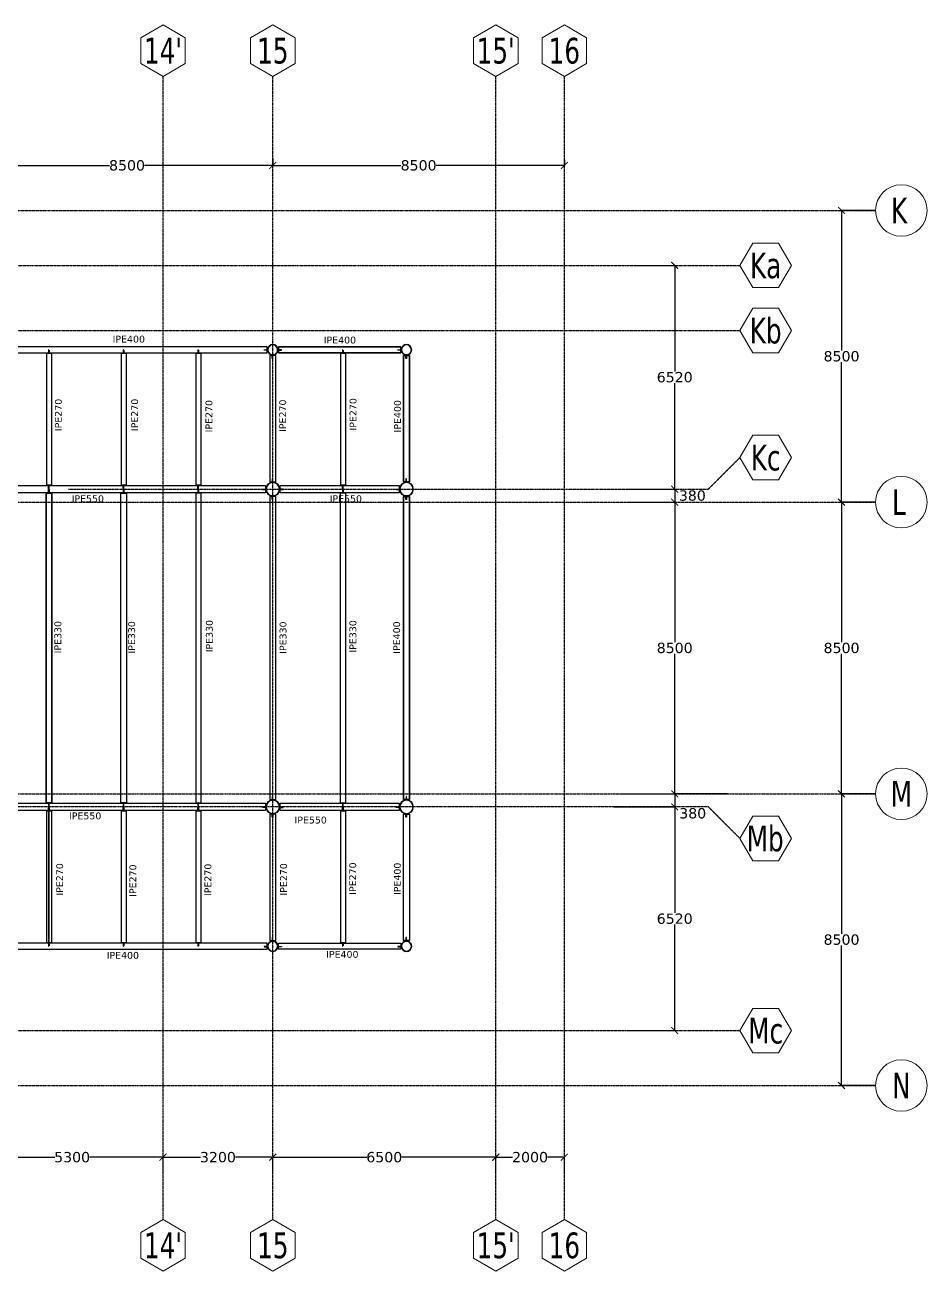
# Model space of a CAD drawing. Header units: millimetres. Extents: x -12345 to 95575, y -10708 to 31862.
# Drawn here: x 69274 to 95575, y -5407 to 30907 of the extents above; entities that cross this region are included whole.
import ezdxf
from ezdxf.enums import TextEntityAlignment as Align

# ---------------------------------------------------------------- set-up
doc = ezdxf.new("R2010")
doc.units = ezdxf.units.MM
doc.header["$LTSCALE"] = 0.95
doc.linetypes.add('DXK_LINE_DOT3', pattern=[5.9187, 2.979, -0.9799, 0.9799, -0.9799])
for name, color, linetype in [('A_ALMA', 255, 'Continuous'), ('COTAS', 8, 'Continuous'), ('HCB-EJES', 1, 'Continuous'), ('HCB-ROTULOS', 2, 'Continuous')]:
    doc.layers.add(name, color=color, linetype=linetype)
for name, color, linetype, lineweight in [('E_COLUMNAS-1', 1, 'Continuous', 25), ('E_COLUMNAS-3', 1, 'Continuous', 35), ('E_TEXTO', 3, 'Continuous', 9), ('HCB_EJES', 1, 'DXK_LINE_DOT3', 9), ('HCB_VIGAS', 4, 'Continuous', 25)]:
    doc.layers.add(name, color=color, linetype=linetype, lineweight=lineweight)
doc.styles.add('VERDANA', font='verdana.ttf')
doc.dimstyles.new('1.125', dxfattribs={"dimscale": 0, "dimtxt": 300, "dimasz": 200, "dimexe": 4, "dimexo": 4, "dimgap": 15, "dimtad": 0, "dimdec": 0, "dimzin": 4, "dimdsep": 46, "dimtxsty": 'VERDANA', "dimblk": 'ARCHTICK', "dimcen": -10, "dimclrd": 256, "dimclrt": 3, "dimadec": 0, "dimazin": 0, "dimtfac": 1, "dimtdec": 0, "dimtmove": 2, "dimatfit": 0, "dimldrblk": 'OBLIQUE', "dimfxl": 0.05, "dimtolj": 1, "dimtzin": 0, "dimarcsym": 0})

# ---------------------------------------------------------------- blocks, each defined once
blk = doc.blocks.new('EST_SCM_COLUMNA-METALICA-SECCION-CIRCULAR - EST_SCM_COLUMNA-TUBULAR-CIRCULAR_PTEØ_12__e_10_3mm-V36-_22_00m_N_E_-NIVEL-6 DOC')
at = {"layer": 'E_COLUMNAS-1'}
for radius, start, end in [(0.152, 0, 180), (0.152, 180, 0), (0.142, 360, 180), (0.142, 180, 360)]:
    blk.add_arc((0, 0), radius, start, end, dxfattribs=at)
blk = doc.blocks.new('EST_SCM_COLUMNA-METALICA-SECCION-CIRCULAR - EST_SCM_COLUMNA-TUBULAR-CIRCULAR_PTEØ_12__e_10_3mm-V26-_22_00m_N_E_-NIVEL-6 DOC')
at = {"layer": 'E_COLUMNAS-1'}
for radius, start, end in [(0.152, 360, 180), (0.152, 180, 360), (0.142, 0, 180), (0.142, 180, 0)]:
    blk.add_arc((0, 0), radius, start, end, dxfattribs=at)
blk = doc.blocks.new('EST_SCM_COLUMNA-METALICA-SECCION-CIRCULAR - EST_SCM_COLUMNA-TUBULAR-CIRCULAR_PTEØ_16__e_12_7mm-V37-_22_00m_N_E_-NIVEL-6 DOC')
at = {"layer": 'E_COLUMNAS-1'}
for radius, start, end in [(0.203, 0, 180), (0.203, 180, 0), (0.191, 360, 180), (0.191, 180, 360)]:
    blk.add_arc((0, 0), radius, start, end, dxfattribs=at)
blk = doc.blocks.new('EST_SCM_COLUMNA-METALICA-SECCION-CIRCULAR - EST_SCM_COLUMNA-TUBULAR-CIRCULAR_PTEØ_12__e_10_3mm-V29-_22_00m_N_E_-NIVEL-6 DOC')
at = {"layer": 'E_COLUMNAS-1'}
for radius, start, end in [(0.152, 0, 180), (0.142, 360, 180), (0.142, 180, 360), (0.152, 294.6993, 0), (0.152, 180, 294.5455)]:
    blk.add_arc((0, 0), radius, start, end, dxfattribs=at)
blk = doc.blocks.new('EST_SCM_COLUMNA-METALICA-SECCION-CIRCULAR - EST_SCM_COLUMNA-TUBULAR-CIRCULAR_PTEØ_16__e_12_7mm-V38-_22_00m_N_E_-NIVEL-6 DOC')
at = {"layer": 'E_COLUMNAS-1'}
for radius, start, end in [(0.203, 0, 180), (0.203, 180, 0), (0.191, 360, 180), (0.191, 180, 360)]:
    blk.add_arc((0, 0), radius, start, end, dxfattribs=at)
blk = doc.blocks.new('_ArchTick')
at = {"color": 0, "linetype": 'ByBlock', "const_width": 0.15}
blk.add_lwpolyline([(-0.5, -0.5), (0.5, 0.5)], dxfattribs=at)
blk = doc.blocks.new('*D133')
at = {"layer": 'COTAS', "color": 0, "lineweight": -2, "transparency": 16777216}
for p, q in [((68000, 27001), (68000, 26809)), ((76500, 27007), (76500, 26809))]:
    blk.add_line(p, q, dxfattribs=at)
at = {"layer": 'COTAS', "lineweight": -2, "transparency": 16777216}
for p, q in [((68000, 26813), (71736, 26813)), ((76500, 26813), (72764, 26813))]:
    blk.add_line(p, q, dxfattribs=at)
at = {"layer": 'Defpoints', "color": 0, "transparency": 16777216}
for p in [(68000, 27005), (76500, 27011), (76500, 26813)]:
    blk.add_point(p, dxfattribs=at)
at = {"layer": 'COTAS', "lineweight": -2, "transparency": 16777216, "xscale": 200, "yscale": 200, "zscale": 200, "rotation": 180}
blk.add_blockref('_ArchTick', (68000, 26813), dxfattribs=at)
at = {"layer": 'COTAS', "lineweight": -2, "transparency": 16777216, "xscale": 200, "yscale": 200, "zscale": 200}
blk.add_blockref('_ArchTick', (76500, 26813), dxfattribs=at)
at = {"layer": 'COTAS', "color": 3, "transparency": 16777216, "insert": (72250, 26813), "char_height": 300, "attachment_point": 5, "style": 'VERDANA'}
blk.add_mtext('\\A1;8500', dxfattribs=at)
blk = doc.blocks.new('_Oblique')
at = {"color": 0, "linetype": 'ByBlock', "lineweight": -2}
blk.add_line((-0.5, -0.5), (0.5, 0.5), dxfattribs=at)
blk = doc.blocks.new('*D134')
at = {"layer": 'COTAS', "color": 0, "lineweight": -2, "transparency": 16777216}
for p, q in [((76500, 26976), (76500, 26809)), ((85000, 26976), (85000, 26809))]:
    blk.add_line(p, q, dxfattribs=at)
at = {"layer": 'COTAS', "lineweight": -2, "transparency": 16777216}
for p, q in [((76500, 26813), (80236, 26813)), ((85000, 26813), (81264, 26813))]:
    blk.add_line(p, q, dxfattribs=at)
at = {"layer": 'Defpoints', "color": 0, "transparency": 16777216}
for p in [(76500, 26980), (85000, 26980), (85000, 26813)]:
    blk.add_point(p, dxfattribs=at)
at = {"layer": 'COTAS', "lineweight": -2, "transparency": 16777216, "xscale": 200, "yscale": 200, "zscale": 200, "rotation": 180}
blk.add_blockref('_ArchTick', (76500, 26813), dxfattribs=at)
at = {"layer": 'COTAS', "lineweight": -2, "transparency": 16777216, "xscale": 200, "yscale": 200, "zscale": 200}
blk.add_blockref('_ArchTick', (85000, 26813), dxfattribs=at)
at = {"layer": 'COTAS', "color": 3, "transparency": 16777216, "insert": (80750, 26813), "char_height": 300, "attachment_point": 5, "style": 'VERDANA'}
blk.add_mtext('\\A1;8500', dxfattribs=at)
blk = doc.blocks.new('*D138')
at = {"layer": 'COTAS', "color": 0, "lineweight": -2, "transparency": 16777216}
for p, q in [((87060, 23900), (88221, 23900)), ((87163, 17380), (88221, 17380))]:
    blk.add_line(p, q, dxfattribs=at)
at = {"layer": 'COTAS', "lineweight": -2, "transparency": 16777216}
for p, q in [((88217, 23900), (88217, 20811)), ((88217, 17380), (88217, 20469))]:
    blk.add_line(p, q, dxfattribs=at)
at = {"layer": 'Defpoints', "color": 0, "transparency": 16777216}
for p in [(87056, 23900), (88217, 23900), (87159, 17380)]:
    blk.add_point(p, dxfattribs=at)
at = {"layer": 'COTAS', "lineweight": -2, "transparency": 16777216, "xscale": 200, "yscale": 200, "zscale": 200}
for p, rotation in [((88217, 23900), 90), ((88217, 17380), 270)]:
    blk.add_blockref('_ArchTick', p, dxfattribs=dict(at, rotation=rotation))
at = {"layer": 'COTAS', "color": 3, "transparency": 16777216, "insert": (88217, 20640), "char_height": 300, "attachment_point": 5, "rotation": 0.1, "style": 'VERDANA'}
blk.add_mtext('\\A1;6520', dxfattribs=at)
blk = doc.blocks.new('*D147')
at = {"layer": 'COTAS', "color": 0, "lineweight": -2, "transparency": 16777216}
for p, q in [((68000, -2507), (68000, -2085)), ((73300, -2507), (73300, -2085))]:
    blk.add_line(p, q, dxfattribs=at)
at = {"layer": 'COTAS', "lineweight": -2, "transparency": 16777216}
for p, q in [((68000, -2089), (70143, -2089)), ((73300, -2089), (71157, -2089))]:
    blk.add_line(p, q, dxfattribs=at)
at = {"layer": 'Defpoints', "color": 0, "transparency": 16777216}
for p in [(68000, -2089), (68000, -2511), (73300, -2511)]:
    blk.add_point(p, dxfattribs=at)
at = {"layer": 'COTAS', "lineweight": -2, "transparency": 16777216, "xscale": 200, "yscale": 200, "zscale": 200, "rotation": 180}
blk.add_blockref('_ArchTick', (68000, -2089), dxfattribs=at)
at = {"layer": 'COTAS', "lineweight": -2, "transparency": 16777216, "xscale": 200, "yscale": 200, "zscale": 200}
blk.add_blockref('_ArchTick', (73300, -2089), dxfattribs=at)
at = {"layer": 'COTAS', "color": 3, "transparency": 16777216, "insert": (70650, -2089), "char_height": 300, "attachment_point": 5, "style": 'VERDANA'}
blk.add_mtext('\\A1;5300', dxfattribs=at)
blk = doc.blocks.new('*D148')
at = {"layer": 'COTAS', "color": 0, "lineweight": -2, "transparency": 16777216}
for p, q in [((76500, -2507), (76500, -2085)), ((83000, -2507), (83000, -2085))]:
    blk.add_line(p, q, dxfattribs=at)
at = {"layer": 'COTAS', "lineweight": -2, "transparency": 16777216}
for p, q in [((76500, -2089), (79238, -2089)), ((83000, -2089), (80262, -2089))]:
    blk.add_line(p, q, dxfattribs=at)
at = {"layer": 'Defpoints', "color": 0, "transparency": 16777216}
for p in [(76500, -2089), (76500, -2511), (83000, -2511)]:
    blk.add_point(p, dxfattribs=at)
at = {"layer": 'COTAS', "lineweight": -2, "transparency": 16777216, "xscale": 200, "yscale": 200, "zscale": 200, "rotation": 180}
blk.add_blockref('_ArchTick', (76500, -2089), dxfattribs=at)
at = {"layer": 'COTAS', "lineweight": -2, "transparency": 16777216, "xscale": 200, "yscale": 200, "zscale": 200}
blk.add_blockref('_ArchTick', (83000, -2089), dxfattribs=at)
at = {"layer": 'COTAS', "color": 3, "transparency": 16777216, "insert": (79750, -2089), "char_height": 300, "attachment_point": 5, "style": 'VERDANA'}
blk.add_mtext('\\A1;6500', dxfattribs=at)
blk = doc.blocks.new('*D151')
at = {"layer": 'COTAS', "color": 0, "lineweight": -2, "transparency": 16777216}
for p, q in [((87042, 8120), (88221, 8120)), ((86861, 1600), (88221, 1600))]:
    blk.add_line(p, q, dxfattribs=at)
at = {"layer": 'COTAS', "lineweight": -2, "transparency": 16777216}
for p, q in [((88217, 8120), (88217, 5031)), ((88217, 1600), (88217, 4689))]:
    blk.add_line(p, q, dxfattribs=at)
at = {"layer": 'Defpoints', "color": 0, "transparency": 16777216}
for p in [(87038, 8120), (88217, 8120), (86857, 1600)]:
    blk.add_point(p, dxfattribs=at)
at = {"layer": 'COTAS', "lineweight": -2, "transparency": 16777216, "xscale": 200, "yscale": 200, "zscale": 200}
for p, rotation in [((88217, 8120), 90), ((88217, 1600), 270)]:
    blk.add_blockref('_ArchTick', p, dxfattribs=dict(at, rotation=rotation))
at = {"layer": 'COTAS', "color": 3, "transparency": 16777216, "insert": (88217, 4860), "char_height": 300, "attachment_point": 5, "rotation": 0.1, "style": 'VERDANA'}
blk.add_mtext('\\A1;6520', dxfattribs=at)
blk = doc.blocks.new('*D152')
at = {"layer": 'COTAS', "color": 0, "lineweight": -2, "transparency": 16777216}
for p, q in [((86933, 17000), (88221, 17000)), ((89761, 8500), (88213, 8500))]:
    blk.add_line(p, q, dxfattribs=at)
at = {"layer": 'COTAS', "lineweight": -2, "transparency": 16777216}
for p, q in [((88217, 17000), (88217, 12922)), ((88217, 8500), (88217, 12578))]:
    blk.add_line(p, q, dxfattribs=at)
at = {"layer": 'Defpoints', "color": 0, "transparency": 16777216}
for p in [(86929, 17000), (88217, 17000), (89765, 8500)]:
    blk.add_point(p, dxfattribs=at)
at = {"layer": 'COTAS', "lineweight": -2, "transparency": 16777216, "xscale": 200, "yscale": 200, "zscale": 200}
for p, rotation in [((88217, 17000), 90), ((88217, 8500), 270)]:
    blk.add_blockref('_ArchTick', p, dxfattribs=dict(at, rotation=rotation))
at = {"layer": 'COTAS', "color": 3, "transparency": 16777216, "insert": (88217, 12750), "char_height": 300, "attachment_point": 5, "rotation": 0.1, "style": 'VERDANA'}
blk.add_mtext('\\A1;8500', dxfattribs=at)
blk = doc.blocks.new('*D153')
at = {"layer": 'COTAS', "color": 0, "lineweight": -2, "transparency": 16777216}
for p, q in [((86674, 8500), (88221, 8500)), ((86446, 8120), (88221, 8120))]:
    blk.add_line(p, q, dxfattribs=at)
at = {"layer": 'COTAS', "lineweight": -2, "transparency": 16777216}
for p, q in [((88217, 8500), (88217, 8700)), ((88217, 8500), (88217, 8120)), ((88217, 8120), (88217, 7920))]:
    blk.add_line(p, q, dxfattribs=at)
at = {"layer": 'Defpoints', "color": 0, "transparency": 16777216}
for p in [(86670, 8500), (86442, 8120), (88217, 8120)]:
    blk.add_point(p, dxfattribs=at)
at = {"layer": 'COTAS', "lineweight": -2, "transparency": 16777216, "xscale": 200, "yscale": 200, "zscale": 200}
for p, rotation in [((88217, 8500), 270), ((88217, 8120), 90)]:
    blk.add_blockref('_ArchTick', p, dxfattribs=dict(at, rotation=rotation))
at = {"layer": 'COTAS', "color": 3, "transparency": 16777216, "insert": (88742, 7931), "char_height": 300, "attachment_point": 5, "rotation": 0.1, "style": 'VERDANA'}
blk.add_mtext('\\A1;380', dxfattribs=at)
blk = doc.blocks.new('*D154')
at = {"layer": 'COTAS', "color": 0, "lineweight": -2, "transparency": 16777216}
for p, q in [((73300, -2507), (73300, -2085)), ((76500, -2507), (76500, -2085))]:
    blk.add_line(p, q, dxfattribs=at)
at = {"layer": 'COTAS', "lineweight": -2, "transparency": 16777216}
for p, q in [((73300, -2089), (74391, -2089)), ((76500, -2089), (75409, -2089))]:
    blk.add_line(p, q, dxfattribs=at)
at = {"layer": 'Defpoints', "color": 0, "transparency": 16777216}
for p in [(76500, -2089), (73300, -2511), (76500, -2511)]:
    blk.add_point(p, dxfattribs=at)
at = {"layer": 'COTAS', "lineweight": -2, "transparency": 16777216, "xscale": 200, "yscale": 200, "zscale": 200, "rotation": 180}
blk.add_blockref('_ArchTick', (73300, -2089), dxfattribs=at)
at = {"layer": 'COTAS', "lineweight": -2, "transparency": 16777216, "xscale": 200, "yscale": 200, "zscale": 200}
blk.add_blockref('_ArchTick', (76500, -2089), dxfattribs=at)
at = {"layer": 'COTAS', "color": 3, "transparency": 16777216, "insert": (74900, -2089), "char_height": 300, "attachment_point": 5, "style": 'VERDANA'}
blk.add_mtext('\\A1;3200', dxfattribs=at)
blk = doc.blocks.new('*D155')
at = {"layer": 'COTAS', "color": 0, "lineweight": -2, "transparency": 16777216}
for p, q in [((83000, -2507), (83000, -2085)), ((85000, -2507), (85000, -2085))]:
    blk.add_line(p, q, dxfattribs=at)
at = {"layer": 'COTAS', "lineweight": -2, "transparency": 16777216}
for p, q in [((83000, -2089), (83490, -2089)), ((85000, -2089), (84510, -2089))]:
    blk.add_line(p, q, dxfattribs=at)
at = {"layer": 'Defpoints', "color": 0, "transparency": 16777216}
for p in [(85000, -2089), (83000, -2511), (85000, -2511)]:
    blk.add_point(p, dxfattribs=at)
at = {"layer": 'COTAS', "lineweight": -2, "transparency": 16777216, "xscale": 200, "yscale": 200, "zscale": 200, "rotation": 180}
blk.add_blockref('_ArchTick', (83000, -2089), dxfattribs=at)
at = {"layer": 'COTAS', "lineweight": -2, "transparency": 16777216, "xscale": 200, "yscale": 200, "zscale": 200}
blk.add_blockref('_ArchTick', (85000, -2089), dxfattribs=at)
at = {"layer": 'COTAS', "color": 3, "transparency": 16777216, "insert": (84000, -2089), "char_height": 300, "attachment_point": 5, "style": 'VERDANA'}
blk.add_mtext('\\A1;2000', dxfattribs=at)
blk = doc.blocks.new('*D157')
at = {"layer": 'COTAS', "color": 0, "lineweight": -2, "transparency": 16777216}
for p, q in [((86784, 17380), (88221, 17380)), ((87322, 17000), (88221, 17000))]:
    blk.add_line(p, q, dxfattribs=at)
at = {"layer": 'COTAS', "lineweight": -2, "transparency": 16777216}
blk.add_line((88217, 17380), (88217, 17000), dxfattribs=at)
at = {"layer": 'Defpoints', "color": 0, "transparency": 16777216}
for p in [(86780, 17380), (87318, 17000), (88217, 17000)]:
    blk.add_point(p, dxfattribs=at)
at = {"layer": 'COTAS', "lineweight": -2, "transparency": 16777216, "xscale": 200, "yscale": 200, "zscale": 200}
for p, rotation in [((88217, 17380), 90), ((88217, 17000), 270)]:
    blk.add_blockref('_ArchTick', p, dxfattribs=dict(at, rotation=rotation))
at = {"layer": 'COTAS', "color": 3, "transparency": 16777216, "insert": (88731, 17190), "char_height": 300, "attachment_point": 5, "rotation": 0.1, "style": 'VERDANA'}
blk.add_mtext('\\A1;380', dxfattribs=at)
blk = doc.blocks.new('*D161')
at = {"layer": 'COTAS', "color": 0, "lineweight": -2, "transparency": 16777216}
for p, q in [((94071, 25500), (93077, 25500)), ((94071, 17000), (93077, 17000))]:
    blk.add_line(p, q, dxfattribs=at)
at = {"layer": 'COTAS', "lineweight": -2, "transparency": 16777216}
for p, q in [((93081, 25500), (93081, 21422)), ((93081, 17000), (93081, 21078))]:
    blk.add_line(p, q, dxfattribs=at)
at = {"layer": 'Defpoints', "color": 0, "transparency": 16777216}
for p in [(93081, 25500), (94075, 25500), (94075, 17000)]:
    blk.add_point(p, dxfattribs=at)
at = {"layer": 'COTAS', "lineweight": -2, "transparency": 16777216, "xscale": 200, "yscale": 200, "zscale": 200}
for p, rotation in [((93081, 25500), 90), ((93081, 17000), 270)]:
    blk.add_blockref('_ArchTick', p, dxfattribs=dict(at, rotation=rotation))
at = {"layer": 'COTAS', "color": 3, "transparency": 16777216, "insert": (93081, 21250), "char_height": 300, "attachment_point": 5, "rotation": 0.1, "style": 'VERDANA'}
blk.add_mtext('\\A1;8500', dxfattribs=at)
blk = doc.blocks.new('*D162')
at = {"layer": 'COTAS', "color": 0, "lineweight": -2, "transparency": 16777216}
for p, q in [((94071, 17000), (93077, 17000)), ((94071, 8500), (93077, 8500))]:
    blk.add_line(p, q, dxfattribs=at)
at = {"layer": 'COTAS', "lineweight": -2, "transparency": 16777216}
for p, q in [((93081, 17000), (93081, 12922)), ((93081, 8500), (93081, 12578))]:
    blk.add_line(p, q, dxfattribs=at)
at = {"layer": 'Defpoints', "color": 0, "transparency": 16777216}
for p in [(94075, 17000), (93081, 8500), (94075, 8500)]:
    blk.add_point(p, dxfattribs=at)
at = {"layer": 'COTAS', "lineweight": -2, "transparency": 16777216, "xscale": 200, "yscale": 200, "zscale": 200}
for p, rotation in [((93081, 17000), 90), ((93081, 8500), 270)]:
    blk.add_blockref('_ArchTick', p, dxfattribs=dict(at, rotation=rotation))
at = {"layer": 'COTAS', "color": 3, "transparency": 16777216, "insert": (93081, 12750), "char_height": 300, "attachment_point": 5, "rotation": 0.1, "style": 'VERDANA'}
blk.add_mtext('\\A1;8500', dxfattribs=at)
blk = doc.blocks.new('*D163')
at = {"layer": 'COTAS', "color": 0, "lineweight": -2, "transparency": 16777216}
for p, q in [((94071, 8500), (93077, 8500)), ((94071, 0), (93077, 0))]:
    blk.add_line(p, q, dxfattribs=at)
at = {"layer": 'COTAS', "lineweight": -2, "transparency": 16777216}
for p, q in [((93081, 8500), (93081, 4422)), ((93081, 0), (93081, 4078))]:
    blk.add_line(p, q, dxfattribs=at)
at = {"layer": 'Defpoints', "color": 0, "transparency": 16777216}
for p in [(93081, 8500), (94075, 8500), (94075, 0)]:
    blk.add_point(p, dxfattribs=at)
at = {"layer": 'COTAS', "lineweight": -2, "transparency": 16777216, "xscale": 200, "yscale": 200, "zscale": 200}
for p, rotation in [((93081, 8500), 90), ((93081, 0), 270)]:
    blk.add_blockref('_ArchTick', p, dxfattribs=dict(at, rotation=rotation))
at = {"layer": 'COTAS', "color": 3, "transparency": 16777216, "insert": (93081, 4250), "char_height": 300, "attachment_point": 5, "rotation": 0.1, "style": 'VERDANA'}
blk.add_mtext('\\A1;8500', dxfattribs=at)

msp = doc.modelspace()

# ---------------------------------------------------------------- linework, layer by layer
at = {"layer": 'A_ALMA'}
for p, q in [((69974.2, 4149.9), (69974.2, 8005.2)), ((69980.8, 4149.9), (69980.8, 8005.2))]:
    msp.add_line(p, q, dxfattribs=at)
at = {"layer": 'HCB-EJES', "linetype": 'DXK_LINE_DOT3'}
for p, q in [((73300, -3906.8), (73300, 29407)), ((76500, -3906.8), (76500, 29407)), ((83000, -3906.8), (83000, 29407)), ((85000, -3906.8), (85000, 29407)), ((-10844.5, 25500), (94075, 25500)), ((-6888.4, 23900.1), (90118.8, 23900.1)), ((-6888.4, 22000), (90118.8, 22000)), ((-10844.5, 17000), (94075, 17000)), ((-10844.5, 8500), (94075, 8500)), ((-6888.4, 1600), (90118.8, 1600)), ((-10844.5, 0), (94075, 0))]:
    msp.add_line(p, q, dxfattribs=at)
for points in [[(70546.8, 17380), (89199.8, 17380), (90118.8, 18299)], [(90118.8, 7201), (89199.8, 8120), (67000, 8120)]]:
    msp.add_lwpolyline(points, dxfattribs=at)
at = {"layer": 'HCB_EJES', "color": 40, "linetype": 'ByBlock', "true_color": 0xf8d731}
for points in [[(72650.5, 29782), (73300, 29407), (73949.5, 29782), (73949.5, 30532), (73300, 30907), (72650.5, 30532)], [(75850.5, 29782), (76500, 29407), (77149.5, 29782), (77149.5, 30532), (76500, 30907), (75850.5, 30532)], [(82350.5, 29782), (83000, 29407), (83649.5, 29782), (83649.5, 30532), (83000, 30907), (82350.5, 30532)], [(84350.5, 29782), (85000, 29407), (85649.5, 29782), (85649.5, 30532), (85000, 30907), (84350.5, 30532)], [(90493.8, 23250.6), (91243.8, 23250.6), (91618.8, 23900.1), (91243.8, 24549.6), (90493.8, 24549.6), (90118.8, 23900.1)], [(90493.8, 21350.5), (91243.8, 21350.5), (91618.8, 22000), (91243.8, 22649.5), (90493.8, 22649.5), (90118.8, 22000)], [(90493.8, 17649.5), (91243.8, 17649.5), (91618.8, 18299), (91243.8, 18948.6), (90493.8, 18948.6), (90118.8, 18299)], [(91243.8, 6551.4), (90493.8, 6551.4), (90118.8, 7201), (90493.8, 7850.5), (91243.8, 7850.5), (91618.8, 7201)], [(90493.8, 950.5), (91243.8, 950.5), (91618.8, 1600), (91243.8, 2249.5), (90493.8, 2249.5), (90118.8, 1600)], [(72650.5, -5031.8), (73300, -5406.8), (73949.5, -5031.8), (73949.5, -4281.8), (73300, -3906.8), (72650.5, -4281.8)], [(75850.5, -5031.8), (76500, -5406.8), (77149.5, -5031.8), (77149.5, -4281.8), (76500, -3906.8), (75850.5, -4281.8)], [(82350.5, -5031.8), (83000, -5406.8), (83649.5, -5031.8), (83649.5, -4281.8), (83000, -3906.8), (82350.5, -4281.8)], [(84350.5, -5031.8), (85000, -5406.8), (85649.5, -5031.8), (85649.5, -4281.8), (85000, -3906.8), (84350.5, -4281.8)]]:
    msp.add_lwpolyline(points, close=True, dxfattribs=at)
for centre in [(94825, 25500), (94825, 17000), (94825, 8500), (94825, 0)]:
    msp.add_circle(centre, 750, dxfattribs=at)
at = {"layer": 'HCB_VIGAS'}
msp.add_line((78482.3, 17505.2), (78482.3, 21330.1), dxfattribs=at)
for points in [[(68162.6, 21530.1), (68162.6, 21350.1), (76337.4, 21350.1), (76337.4, 21530.1)], [(69973.9, 21425.8), (69981.1, 21425.8), (69981.1, 21340.1), (69973.9, 21340.1)], [(72151.5, 21425.8), (72158.6, 21425.8), (72158.6, 21340.1), (72151.5, 21340.1)], [(74328.9, 21425.8), (74336, 21425.8), (74336, 21340.1), (74328.9, 21340.1)], [(76662.2, 21530.1), (80235.2, 21530.2), (80235.2, 21350.2), (76662.2, 21350.1)], [(76662.2, 21530.1), (76662.2, 21350.1), (80235.2, 21350.1), (80235.2, 21530.1)], [(78546.3, 21425.8), (78553.4, 21425.8), (78553.4, 21340.1), (78546.3, 21340.1)], [(70045, 17495.2), (69910, 17495.2), (69910, 21340.1), (70045, 21340.1)], [(72222.5, 21340.1), (72222.5, 17495.2), (72087.5, 17495.2), (72087.5, 21340.1)], [(74400, 17495.2), (74265, 17495.2), (74265, 21340.1), (74400, 21340.1)], [(76409.8, 17593.4), (76589.8, 17593.4), (76589.8, 21277.7), (76409.8, 21277.7)], [(78617.3, 21340.1), (78617.3, 17495.2), (78482.3, 17495.2), (78482.3, 21340.1)], [(80307.6, 17593.4), (80487.6, 17593.4), (80487.6, 21277.7), (80307.6, 21277.7)], [(80487.6, 21277.7), (80487.6, 17593.4), (80307.6, 17593.4), (80307.6, 21277.7)], [(67000.2, 17483.2), (76286.6, 17485.2), (76286.6, 17275.2), (67000.2, 17273.2)], [(69973.9, 17392.5), (69981.1, 17392.5), (69981.1, 17495.2), (69973.9, 17495.2)], [(72151.5, 17392.5), (72158.6, 17392.5), (72158.6, 17495.2), (72151.5, 17495.2)], [(74328.9, 17392.5), (74336, 17392.5), (74336, 17495.2), (74328.9, 17495.2)], [(76713, 17485.1), (80184.4, 17485.1), (80184.4, 17275.1), (76713, 17275.1)], [(78546.3, 17392.5), (78553.4, 17392.5), (78553.4, 17495.2), (78546.3, 17495.2)], [(69897.5, 8235.2), (70057.5, 8235.2), (70057.5, 17265.2), (69897.5, 17265.2)], [(70057.9, 17265.2), (70058, 8235.2), (69898, 8235.2), (69897.9, 17265.2)], [(69973.9, 17364.8), (69981, 17364.8), (69981, 17265.2), (69973.9, 17265.2)], [(72232.9, 17265.2), (72233, 8235.2), (72073, 8235.2), (72072.9, 17265.2)], [(72149.4, 17365.5), (72156.5, 17365.5), (72156.5, 17265.2), (72149.4, 17265.2)], [(74252.5, 8235.2), (74412.5, 8235.2), (74412.5, 17265.2), (74252.5, 17265.2)], [(74328.9, 17365.9), (74336, 17365.9), (74336, 17265.2), (74328.9, 17265.2)], [(76409.8, 8333.4), (76589.8, 8333.4), (76589.8, 17167), (76409.8, 17167)], [(78464.8, 8234.2), (78624.8, 8234.2), (78624.8, 17264.1), (78464.8, 17264.1)], [(78541.3, 17363.9), (78548.4, 17363.9), (78548.4, 17264.1), (78541.3, 17264.1)], [(80307.6, 8333.4), (80487.6, 8333.4), (80487.6, 17167), (80307.6, 17167)], [(80487.6, 17167), (80487.6, 8333.4), (80307.6, 8333.4), (80307.6, 17167)], [(67000, 8225.2), (76286.6, 8225), (76286.6, 8015), (67000, 8015.2)], [(70045, 8005.2), (70045, 4159.9), (69910, 4159.9), (69910, 8005.2)], [(69973.9, 8134.5), (69981, 8134.5), (69981, 8235.2), (69973.9, 8235.2)], [(69973.9, 8105.9), (69981.1, 8105.9), (69981.1, 8005.2), (69973.9, 8005.2)], [(72222.5, 4159.9), (72087.5, 4159.9), (72087.5, 8005.2), (72222.5, 8005.2)], [(72149.5, 8134.5), (72156.6, 8134.5), (72156.6, 8235.2), (72149.5, 8235.2)], [(72151.5, 8105.9), (72158.6, 8105.9), (72158.6, 8005.2), (72151.5, 8005.2)], [(74400, 8005.2), (74400, 4159.9), (74265, 4159.9), (74265, 8005.2)], [(74328.9, 8134.5), (74336, 8134.5), (74336, 8235.2), (74328.9, 8235.2)], [(74328.9, 8105.9), (74336, 8105.9), (74336, 8005.2), (74328.9, 8005.2)], [(76713, 8225.2), (80184.4, 8225.2), (80184.4, 8015.2), (76713, 8015.2)], [(78617.3, 8005.2), (78617.3, 4159.9), (78482.3, 4159.9), (78482.3, 8005.2)], [(78541.3, 8134.7), (78548.4, 8134.7), (78548.4, 8234.2), (78541.3, 8234.2)], [(78546.3, 8106.1), (78553.4, 8106.1), (78553.4, 8005.2), (78546.3, 8005.2)], [(76409.8, 4222.3), (76589.8, 4222.3), (76589.8, 7907), (76409.8, 7907)], [(80487.6, 7907), (80487.6, 4222.3), (80307.6, 4222.3), (80307.6, 7907)], [(68072.7, 4149.9), (68072.7, 3969.9), (76337.4, 3969.9), (76337.4, 4149.9)], [(69973.9, 4159.9), (69981.1, 4159.9), (69981.1, 4074.2), (69973.9, 4074.2)], [(72151.5, 4159.9), (72158.6, 4159.9), (72158.6, 4074.2), (72151.5, 4074.2)], [(74328.9, 4159.9), (74336, 4159.9), (74336, 4074.2), (74328.9, 4074.2)], [(76662.2, 4149.9), (80235.2, 4150), (80235.2, 3970), (76662.2, 3969.9)], [(78546.3, 4159.9), (78553.4, 4159.9), (78553.4, 4074.2), (78546.3, 4074.2)]]:
    msp.add_lwpolyline(points, close=True, dxfattribs=at)
for points in [[(69973.9, 21350.1), (69973.9, 21435.8), (69963.9, 21435.8), (69963.9, 21350.1), (69973.9, 21350.1)], [(72151.5, 21350.1), (72151.5, 21435.8), (72141.5, 21435.8), (72141.5, 21350.1), (72151.5, 21350.1)], [(74328.9, 21350.1), (74328.9, 21435.8), (74318.9, 21435.8), (74318.9, 21350.1), (74328.9, 21350.1)], [(76347.5, 21425.8), (76248, 21425.8), (76248, 21435.8), (76347.5, 21435.8), (76347.5, 21425.8)], [(76652.1, 21425.8), (76751.6, 21425.8), (76751.7, 21435.8), (76652.1, 21435.8), (76652.1, 21425.8)], [(78546.3, 21350.1), (78546.3, 21435.8), (78536.3, 21435.8), (78536.3, 21350.1), (78546.3, 21350.1)], [(80245.3, 21425.8), (80145.8, 21425.8), (80145.8, 21435.8), (80245.3, 21435.8), (80245.3, 21425.8)], [(76495.7, 21287.7), (76495.7, 21188.2), (76485.7, 21188.2), (76485.7, 21287.7), (76495.7, 21287.7)], [(80393.3, 21287.8), (80393.3, 21188.3), (80383.3, 21188.2), (80383.3, 21287.7), (80393.3, 21287.8)], [(69974, 17483.9), (69973.9, 17383.4), (69963.9, 17383.4), (69964, 17483.9), (69974, 17483.9)], [(72151.5, 17484.3), (72151.5, 17384.1), (72141.5, 17384.1), (72141.5, 17484.3), (72151.5, 17484.3)], [(74329, 17484.8), (74328.9, 17384.5), (74318.9, 17384.5), (74319, 17484.8), (74329, 17484.8)], [(76495.7, 17583.4), (76495.7, 17682.9), (76485.7, 17682.9), (76485.7, 17583.4), (76495.7, 17583.4)], [(78546.3, 17448.5), (78546.3, 17382.5), (78536.3, 17382.5), (78536.3, 17485.1), (78546.3, 17485.1)], [(80393.3, 17583.4), (80393.3, 17682.9), (80383.3, 17682.9), (80383.3, 17583.4), (80393.3, 17583.4)], [(69974, 17374.8), (69974, 17273.9), (69964, 17273.9), (69964, 17374.8), (69974, 17374.8)], [(72149.4, 17309.5), (72149.4, 17375.5), (72139.4, 17375.5), (72139.4, 17274.3), (72149.4, 17274.3)], [(74328.9, 17309.5), (74328.9, 17375.9), (74318.9, 17375.9), (74319, 17274.8), (74329, 17274.8)], [(76296.7, 17363.9), (76197.2, 17363.9), (76197.1, 17373.9), (76296.6, 17373.9), (76296.7, 17363.9)], [(76496.1, 17177), (76496.3, 17077.5), (76486.3, 17077.5), (76486.1, 17177), (76496.1, 17177)], [(76703, 17363.9), (76802.5, 17364.1), (76802.5, 17374.1), (76703, 17373.9), (76703, 17363.9)], [(78541.3, 17310.8), (78541.3, 17373.9), (78531.3, 17373.9), (78531.3, 17275.1), (78541.3, 17275.1)], [(80194.5, 17363.9), (80095, 17363.9), (80094.9, 17373.9), (80194.4, 17373.9), (80194.5, 17363.9)], [(80393.3, 17177), (80393.3, 17077.5), (80383.3, 17077.5), (80383.3, 17177), (80393.3, 17177)], [(76496.1, 8323.4), (76496.1, 8422.9), (76486.1, 8422.9), (76486.1, 8323.4), (76496.1, 8323.4)], [(80393.9, 8323.4), (80393.9, 8422.9), (80383.9, 8422.9), (80383.9, 8323.4), (80393.9, 8323.4)], [(69973.9, 8124.5), (69973.9, 8225.1), (69963.9, 8225.1), (69964, 8124.5), (69974, 8124.5)], [(69974, 8115.9), (69973.9, 8015.3), (69963.9, 8015.3), (69964, 8115.9), (69974, 8115.9)], [(69974, 8225.1), (69964.3, 8225.2)], [(69987.2, 8015.3), (69977.2, 8015.3)], [(72149.3, 8225.2), (72139.3, 8225.2)], [(72149.5, 8124.2), (72149.5, 8225.1), (72139.5, 8225.1), (72139.5, 8124.5), (72149.5, 8124.5)], [(72151.5, 8115.9), (72151.5, 8015.3), (72141.5, 8015.3), (72141.5, 8115.9), (72151.5, 8115.9)], [(74329, 8124.2), (74328.9, 8225.1), (74318.9, 8225.1), (74319, 8124.5), (74329, 8124.5)], [(74329, 8115.9), (74328.9, 8015.3), (74318.9, 8015.3), (74319, 8115.9), (74329, 8115.9)], [(76296.7, 8105.9), (76197.2, 8105.9), (76197.1, 8115.9), (76296.6, 8115.9), (76296.7, 8105.9)], [(76703, 8106.1), (76802.5, 8106.3), (76802.5, 8116.3), (76703, 8116.1), (76703, 8106.1)], [(78541.1, 8225.2), (78531.1, 8225.2)], [(78541.3, 8124.4), (78541.3, 8225.3), (78531.3, 8225.3), (78531.3, 8124.7), (78541.3, 8124.7)], [(78546.3, 8116.1), (78546.3, 8015.3), (78536.3, 8015.3), (78536.3, 8116.1), (78546.3, 8116.1)], [(80194.5, 8106.1), (80095, 8106.1), (80094.9, 8116.1), (80194.4, 8116.1), (80194.5, 8106.1)], [(76496.4, 7916.6), (76496.6, 7817.1), (76486.6, 7817.1), (76486.4, 7916.6), (76496.4, 7916.6)], [(80393.3, 7916.6), (80393.3, 7817.1), (80383.3, 7817.1), (80383.3, 7916.6), (80393.3, 7916.6)], [(69973.9, 4064.1), (69973.9, 4149.9), (69963.9, 4149.9), (69963.9, 4064.2), (69973.9, 4064.2)], [(72151.5, 4064.1), (72151.5, 4149.9), (72141.5, 4149.9), (72141.5, 4064.2), (72151.5, 4064.2)], [(74328.9, 4064.1), (74328.9, 4149.9), (74318.9, 4149.9), (74318.9, 4064.2), (74328.9, 4064.2)], [(76248.2, 4045.6), (76347.7, 4045.6), (76347.7, 4055.6), (76248.2, 4055.6), (76248.2, 4045.6)], [(76496.4, 4211.7), (76496.4, 4311.2), (76486.4, 4311.2), (76486.4, 4211.7), (76496.4, 4211.7)], [(76751.8, 4045.6), (76652.3, 4045.6), (76652.3, 4055.6), (76751.8, 4055.6), (76751.8, 4045.6)], [(78546.3, 4064.1), (78546.3, 4149.9), (78536.3, 4149.9), (78536.3, 4064.2), (78546.3, 4064.2)], [(80146, 4045.6), (80245.5, 4045.6), (80245.5, 4055.6), (80146, 4055.6), (80146, 4045.6)], [(80393.3, 4212.3), (80393.3, 4311.8), (80383.3, 4311.8), (80383.3, 4212.3), (80393.3, 4212.3)]]:
    msp.add_lwpolyline(points, dxfattribs=at)

# ---------------------------------------------------------------- block references
at = {"layer": 'E_COLUMNAS-3', "xscale": 1000.000000001404, "yscale": 1000.000000001404, "zscale": 1000.000000001404, "rotation": 180}
for name, p in [('EST_SCM_COLUMNA-METALICA-SECCION-CIRCULAR - EST_SCM_COLUMNA-TUBULAR-CIRCULAR_PTEØ_12__e_10_3mm-V36-_22_00m_N_E_-NIVEL-6 DOC', (76499.8, 21440.1)), ('EST_SCM_COLUMNA-METALICA-SECCION-CIRCULAR - EST_SCM_COLUMNA-TUBULAR-CIRCULAR_PTEØ_12__e_10_3mm-V36-_22_00m_N_E_-NIVEL-6 DOC', (80397.6, 21440.1)), ('EST_SCM_COLUMNA-METALICA-SECCION-CIRCULAR - EST_SCM_COLUMNA-TUBULAR-CIRCULAR_PTEØ_16__e_12_7mm-V38-_22_00m_N_E_-NIVEL-6 DOC', (76499.8, 17380.2)), ('EST_SCM_COLUMNA-METALICA-SECCION-CIRCULAR - EST_SCM_COLUMNA-TUBULAR-CIRCULAR_PTEØ_16__e_12_7mm-V37-_22_00m_N_E_-NIVEL-6 DOC', (80397.6, 17380.2)), ('EST_SCM_COLUMNA-METALICA-SECCION-CIRCULAR - EST_SCM_COLUMNA-TUBULAR-CIRCULAR_PTEØ_16__e_12_7mm-V38-_22_00m_N_E_-NIVEL-6 DOC', (76499.8, 8120.2)), ('EST_SCM_COLUMNA-METALICA-SECCION-CIRCULAR - EST_SCM_COLUMNA-TUBULAR-CIRCULAR_PTEØ_16__e_12_7mm-V37-_22_00m_N_E_-NIVEL-6 DOC', (80397.6, 8120.2)), ('EST_SCM_COLUMNA-METALICA-SECCION-CIRCULAR - EST_SCM_COLUMNA-TUBULAR-CIRCULAR_PTEØ_12__e_10_3mm-V26-_22_00m_N_E_-NIVEL-6 DOC', (76499.8, 4059.9)), ('EST_SCM_COLUMNA-METALICA-SECCION-CIRCULAR - EST_SCM_COLUMNA-TUBULAR-CIRCULAR_PTEØ_12__e_10_3mm-V29-_22_00m_N_E_-NIVEL-6 DOC', (80397.6, 4059.9))]:
    msp.add_blockref(name, p, dxfattribs=at)

# ---------------------------------------------------------------- texts
at = {"layer": 'E_TEXTO', "style": 'VERDANA'}
for s, p in [('IPE400', (72302.1, 21651.3)), ('IPE400', (78456.6, 21624)), ('IPE550', (71108, 17000)), ('IPE550', (78629.8, 17000)), ('IPE550', (71029.4, 7758.3)), ('IPE550', (77604.1, 7636.6)), ('IPE400', (72129, 3694.4)), ('IPE400', (78526.7, 3722.2))]:
    msp.add_text(s, height=200, dxfattribs=at).set_placement(p, align=Align.CENTER)
for s, p in [('IPE270', (70349.5, 19541.1)), ('IPE270', (72572.3, 19541.6)), ('IPE270', (78938.9, 19559.8)), ('IPE270', (74737.8, 19505.8)), ('IPE270', (76888.3, 19518.5)), ('IPE400', (80234.8, 19502.8)), ('IPE330', (70332.9, 13065)), ('IPE330', (72485, 13060.4)), ('IPE330', (74749.3, 13096.1)), ('IPE330', (76898.1, 13051.5)), ('IPE330', (78934.4, 13088.4)), ('IPE400', (80210.3, 13053)), ('IPE270', (70385.1, 6007.5)), ('IPE270', (72520.1, 5971)), ('IPE270', (74708.7, 5993)), ('IPE270', (76913.8, 6007.2)), ('IPE270', (78930.3, 6029.8)), ('IPE400', (80229.7, 6024.2))]:
    msp.add_text(s, height=200, rotation=90, dxfattribs=at).set_placement(p, align=Align.CENTER)
at = {"layer": 'HCB-ROTULOS', "color": 4, "style": 'VERDANA', "width": 0.7}
for s, p in [("14'", (73300, 30157)), ('15', (76500, 30157)), ("15'", (83000, 30157)), ('16', (85000, 30157)), ('K', (94760.4, 25500)), ('Ka', (90868.8, 23900.1)), ('Kb', (90868.8, 22000)), ('Kc', (90868.8, 18299)), ('L', (94754.4, 17000)), ('M', (94825, 8500)), ('Mb', (90854.3, 7201)), ('Mc', (90868.8, 1600)), ('N', (94823.6, 0)), ("14'", (73300, -4656.8)), ('15', (76500, -4656.8)), ("15'", (83000, -4656.8)), ('16', (85000, -4656.8))]:
    msp.add_text(s, height=750, dxfattribs=at).set_placement(p, align=Align.MIDDLE_CENTER)

# ---------------------------------------------------------------- dimensions: what is measured, and where the dimension line sits
at = {"layer": 'COTAS'}
for base, p1, p2, picture, middle in [((76500, 26813.3), (68000, 27004.6), (76500, 27010.6), '*D133', (72250, 26813.3)), ((85000, 26813.3), (76500, 26979.6), (85000, 26979.6), '*D134', (80750, 26813.3)), ((68000, -2089.1), (73300, -2511.2), (68000, -2511.2), '*D147', (70650, -2089.1)), ((76500, -2089.1), (83000, -2511.2), (76500, -2511.2), '*D148', (79750, -2089.1))]:
    dim = msp.add_linear_dim(base=base, p1=p1, p2=p2, dimstyle='1.125', override={"dimscale": 1}, dxfattribs=at)
    dim.commit()
    dim.dimension.update_dxf_attribs({"geometry": picture, "text_midpoint": middle})
for base, p1, p2, angle, picture, middle in [((93081.1, 25500), (94075, 17000), (94075, 25500), 270, '*D161', (93081.1, 21250)), ((88216.6, 23900.1), (87158.5, 17380), (87055.8, 23900.1), 270, '*D138', (88216.6, 20640)), ((88216.6, 17000), (89765.4, 8500), (86929.2, 17000), 270, '*D152', (88216.6, 12750)), ((93081.1, 8500), (94075, 17000), (94075, 8500), 90, '*D162', (93081.1, 12750)), ((93081.1, 8500), (94075, 0), (94075, 8500), 270, '*D163', (93081.1, 4250)), ((88216.6, 8120), (86857.5, 1600), (87037.7, 8120), 270, '*D151', (88216.6, 4860))]:
    dim = msp.add_linear_dim(base=base, p1=p1, p2=p2, angle=angle, dimstyle='1.125', override={"dimscale": 1}, dxfattribs=at)
    dim.commit()
    dim.dimension.update_dxf_attribs({"geometry": picture, "text_midpoint": middle, "text_rotation": 0.1})
for base, p1, p2, picture, middle in [((88216.6, 17000), (86779.7, 17380), (87318, 17000), '*D157', (88730.6, 17190)), ((88216.6, 8120), (86670.3, 8500), (86441.6, 8120), '*D153', (88741.5, 7931.1))]:
    dim = msp.add_linear_dim(base=base, p1=p1, p2=p2, angle=90, dimstyle='1.125', override={"dimscale": 1}, dxfattribs=at)
    dim.commit()
    dim.dimension.update_dxf_attribs({"geometry": picture, "text_midpoint": middle, "dimtype": 160, "text_rotation": 0.1})
for base, p1, p2, picture, middle in [((76500, -2089.1), (73300, -2511.2), (76500, -2511.2), '*D154', (74900, -2089.1)), ((85000, -2089.1), (83000, -2511.2), (85000, -2511.2), '*D155', (84000, -2089.1))]:
    dim = msp.add_linear_dim(base=base, p1=p1, p2=p2, angle=180, dimstyle='1.125', override={"dimscale": 1}, dxfattribs=at)
    dim.commit()
    dim.dimension.update_dxf_attribs({"geometry": picture, "text_midpoint": middle})

doc.saveas('drawing.dxf')
